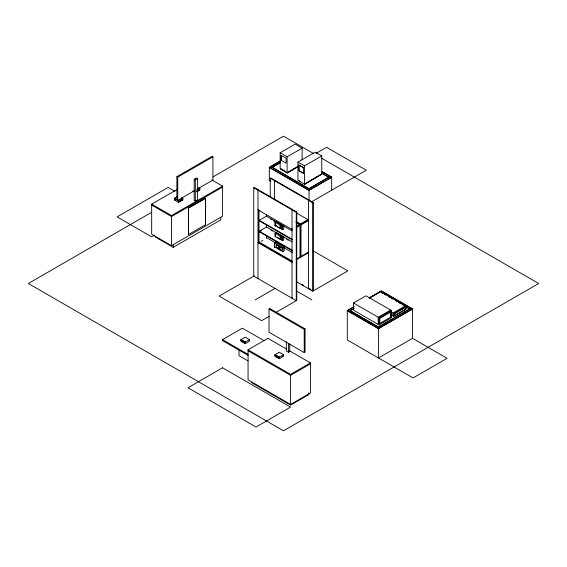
<?xml version="1.0" encoding="UTF-8"?>
<svg xmlns="http://www.w3.org/2000/svg" width="567" height="567" viewBox="0 0 567 567"><rect width="100%" height="100%" fill="white"/><g stroke="black" fill="none" stroke-linecap="round" stroke-linejoin="round"><path stroke-width="0.85" d="M176.883 199.853L176.883 176.649L212.079 156.329L212.93 156.818L212.93 180.023L196.862 189.3M176.883 176.649L177.733 177.138L212.93 156.818M194.197 179.236L196.465 177.925L197.6 178.584L197.6 199.86L195.332 201.172L194.197 200.512L194.197 179.236L195.332 179.895L197.6 178.584M211.86 179.945L222.547 186.111L222.547 216.225L171.517 245.688L151.672 234.235L151.672 204.113L176.805 189.605M181.454 197.557L182.857 198.372L182.857 199.924L178.605 202.384L174.388 199.945L174.388 198.393L177.223 196.756M174.523 198.386L174.558 199.712L174.523 198.386L177.166 196.905M151.708 212.278L28.35 283.5L283.5 430.807L538.65 283.5L321.808 158.306M213.008 176.89L283.5 136.193L313.381 153.444M175.628 200.222L175.118 199.924L175.628 199.733M194.566 190.625L177.733 200.349L177.733 177.138M174.388 198.393L178.605 200.824L182.857 198.372M197.032 190.186L199.868 188.549L199.868 190.108L197.032 191.745M179.002 201.165L182.432 199.215L182.432 199.761L179.03 201.724L179.03 201.179M196.692 190.951L199.442 189.392L199.442 189.938L196.692 191.49M181.582 200.321L182.092 199.924M198.081 190.2L199.102 190.2M151.672 204.113L171.517 215.573L222.547 186.111M297.618 166.719L287.1 172.786L280.155 168.782L280.155 152.792L295.18 144.117L302.126 148.129L302.126 159.908M222.547 187.096L171.517 216.559L151.672 205.098M188.471 208.011L205.537 198.223L205.537 224.738L188.471 234.525L188.471 208.011L205.537 198.223M281.197 155.457L286.087 158.25L286.059 163.176L281.197 160.369L281.197 155.457L281.225 160.355M280.155 152.792L287.1 156.804L302.126 148.129M270.849 181.263L269.325 180.384L269.325 167.286L280.665 160.745M280.665 160.936L269.325 167.485L309.015 190.399L331.695 177.308L321.772 171.574M154.72 235.092L151.672 236.85L117.085 216.885L168.115 187.422L174.884 191.327M272.16 167.322L280.559 162.438M280.559 162.637L272.16 167.286M304.713 184.247L321.326 174.26L304.713 184.247L297.93 180.341L297.93 162.105L315.209 152.133L321.772 155.925L321.772 174.154L304.493 184.133L304.493 165.897L321.772 155.925M253.732 187.748L296.257 212.299L296.257 300.687L253.732 276.136L253.732 187.748L254.243 187.45L296.768 212.001L296.768 300.39L275.959 312.41M270.232 196.784L270.232 178.222L270.743 177.925L313.267 202.476L313.267 290.864L311.751 289.992M316.067 153.395L326.592 147.321L366.282 170.235L311.283 201.987M297.909 166.386L287.263 172.928L280.594 168.683L285.038 171.248M287.263 172.928L297.909 166.776M258.495 189.91L257.985 190.2L257.985 278.588L258.495 278.298M274.995 180.384L274.485 180.675L274.485 199.464M303.508 167.733L298.944 165.061L303.508 167.733L303.508 173.318L298.915 170.667L298.915 165.075L298.944 170.646L303.536 173.304M155.075 236.85L173.219 247.325L220.847 219.833L220.847 217.211M309.015 188.598L328.86 177.11L309.78 188.322M269.325 167.286L309.015 190.207L331.695 177.11L331.695 190.207M292.288 239.94L259.289 220.889L259.289 220.301L266.49 216.14L291.991 230.861M292.515 209.549L292.005 209.847L292.005 298.228L292.515 297.937M309.015 200.023L308.505 200.321L308.505 288.702L309.015 288.412M292.288 250.848L259.289 231.797L259.289 231.208L266.49 227.055L291.991 241.776M275.03 222.236L276.413 221.704L275.03 222.236L275.03 225.893L276.413 225.361M259.289 231.797L261.451 230.549M275.484 222.498L276.639 221.832L283.748 225.935L283.748 229.139L282.593 229.798L275.484 225.694L275.484 222.498L282.593 226.602L283.748 225.935M296.257 212.299L296.768 212.001M270.232 178.222L312.757 202.773L313.267 202.476M275.03 225.893L276.186 225.227M277.66 226.318L277.717 226.743M280.098 225.801L281.792 226.743L281.764 228.678L280.098 227.721L280.126 225.786L281.792 226.743M280.098 227.721L281.764 228.678M280.304 227.849L280.304 228.31L277.66 226.779M275.03 233.15L276.413 232.619L275.03 233.15L275.257 236.942L275.257 233.278M261.252 241.287L262.748 240.422M275.484 233.413L276.639 232.746L283.748 236.85L283.748 240.047L282.593 240.713L275.484 236.609L275.484 233.413L282.593 237.516L283.748 236.85M296.498 226.304L299.489 224.575M300.51 223.986L307.994 219.663M277.66 237.233L277.66 237.693L277.717 237.204M292.005 229.486L292.515 229.188L292.005 228.898M296.257 227.034L308.505 219.961L296.406 212.979M280.098 236.715L281.792 237.658L281.764 239.593L280.098 238.636L280.126 236.701L281.792 237.658M296.257 227.622L300 225.46M301.02 224.872L308.505 220.549M280.098 238.636L281.764 239.593M274.35 242.704L275.732 242.173L274.35 242.704L274.577 247.325L274.577 242.832M274.804 242.967L275.959 242.3L284.145 247.028L284.145 251.061L282.99 251.727L274.804 246.999L274.804 242.967L282.99 247.694L284.145 247.028M276.356 244.639L278.454 245.844L276.356 244.639L276.327 247.07L278.454 248.261L278.454 245.844M277.277 248.247L280.353 249.962M279.815 249.048L279.815 246.631C278.128 248.934 283.543 252.769 281.905 247.843L279.815 246.631L281.905 247.843M254.243 275.838L219.145 296.102L261.671 320.653L269.19 316.315M296.257 259.176L300 257.014M301.02 256.426L308.505 252.109M296.257 259.764L308.505 252.698L307.994 252.4M255.15 299.865L275.073 288.369M269.02 309.036L269.871 308.547L305.067 328.867L305.067 352.072L304.217 352.568L269.02 332.241L269.02 309.036L304.217 329.363L305.067 328.867M248.062 355.353L222.547 340.625L222.547 339.64L242.392 328.187L264.158 340.746M296.406 281.721L312.757 291.162L347.855 270.898L312.92 250.727M241.01 339.605L245.227 337.167L249.48 339.626L249.48 341.178L245.263 343.616L241.01 341.157L241.01 339.605L245.263 342.057L249.48 339.626M245.093 343.382L241.145 341.143L241.145 339.839L245.093 342.078L245.093 343.382L245.093 342.078M241.145 341.143L241.181 339.817M289.17 350.604L310.433 362.88L310.433 393.002L290.587 404.455L248.062 379.904L248.062 349.789L267.907 338.329L286.895 349.293M353.553 302.991L365.97 295.825L391.485 310.553L391.485 317.754L379.068 324.926L353.553 310.199L353.553 302.991L379.068 317.726L391.485 310.553M412.493 338.329L412.493 308.866L378.472 328.513L378.472 357.975L412.493 338.329L447.079 358.301L413.059 377.941L347.288 339.966L347.288 310.503L354.091 306.577M369.209 297.845L381.308 290.864L412.493 308.866M354.091 306.775L347.288 310.702L378.472 328.704L412.493 309.065L381.308 291.062L369.209 298.044M369.755 297.994L380.712 291.665L406.227 306.4L406.227 309.249L393.81 316.414L390.72 314.628M353.999 308.271L348.705 311.524M381.215 292.558L382.725 291.877M350.123 310.702L378.472 327.074L350.123 310.702L353.999 308.469M275.03 354.666L279.248 352.227L283.5 354.68L283.5 356.239L279.283 358.67L275.03 356.218L275.03 354.666L279.283 357.118L283.5 354.68M279.113 358.443L275.165 356.204L275.165 354.899L279.113 357.139L279.113 358.443L279.113 357.139M275.165 356.204L275.201 354.878M286.335 341.575L286.335 350.938L288.603 352.242L289.737 351.59L289.737 343.928M279.758 357.954L278.737 357.954M282.735 356.239L282.224 356.629L282.735 356.338M279.758 358.053L278.737 358.053M390.635 310.064L378.217 317.237L378.217 324.437M379.784 318.356L390.741 312.063L390.741 317.109L379.812 323.417L379.812 318.378M405.377 305.904L392.959 313.076L392.959 315.925M390.72 311.779L393.81 313.565L406.227 306.4M394.526 313.551L405.455 307.236L405.483 309.249L394.526 315.543L394.526 313.551L405.483 307.257L405.483 309.249M248.062 349.789L290.587 374.34L310.433 362.88M310.433 363.865L290.587 375.326L248.062 350.767M378.472 327.074L409.657 308.866M321.772 171.383L331.695 177.11M321.879 173.084L330.277 178.123M321.879 173.275L329.512 177.684M297.93 162.105L304.493 165.897M299.107 180.625L300.51 181.433M308.909 188.698L270.743 166.471L310.433 189.584M296.484 221.662L301.02 224.284L301.02 257.014M295.974 221.959L300.51 224.575L300.51 257.312M296.222 222.689L300 224.872L300 257.602L299.489 257.312M292.515 229.777L257.985 209.847L258.495 209.549L259.006 209.847L259.006 242.577M270.239 218.897L271.742 219.762M273.237 220.627L274.74 221.491M259.289 220.301L292.288 239.352M382.838 293.423L381.308 292.7M384.369 294.273L385.907 295.187M388.204 296.484L389.735 297.399M391.265 298.256L392.803 299.17M395.1 300.467L396.631 301.382M398.162 302.232L400.465 303.593M401.996 304.444L403.527 305.365M405.058 306.215L409.657 308.902M405.823 306.853L409.657 309.065M198.464 187.741L199.868 188.549M270.991 230.237L272.493 231.109M286.739 239.331L288.242 240.195M198.081 190.108L198.592 190.498M277.66 237.693L280.304 239.217L280.304 238.764M192.801 190.937L194.212 191.745M259.289 231.208L292.288 250.26M265.98 237.375L275.052 242.612M284.124 247.85L292.437 252.655M390.713 317.088L390.713 312.048M258.495 241.698L292.515 261.337M181.582 199.733L182.092 200.023M175.118 200.023L175.628 200.321M205.537 224.738L205.481 198.188M301.878 284.287L303.395 285.166M308.71 288.234L310.227 289.113M347.288 310.503L378.472 328.513M296.527 291.02L311.85 299.865M188.471 234.525L188.528 208.046M275.76 356.239L276.271 356.629L275.76 356.338M222.547 339.64L248.062 354.375M247.999 360.881L238.99 355.679L238.99 349.541M251.465 382.527L290.587 405.114L308.732 394.639L308.732 392.888M411.075 308.25L377.055 327.889M393.81 313.565L393.81 316.414M379.068 317.726L379.068 324.926M312.757 202.773L312.757 291.162M309.015 190.207L309.015 200.718M304.217 329.363L304.217 352.568M298.405 180.214L298.405 180.611M290.587 374.34L290.587 404.455M288.603 343.73L288.603 352.242M287.1 156.804L287.1 172.786M282.99 247.694L282.99 251.727M282.593 226.602L282.593 229.798M282.593 237.516L282.593 240.713M280.296 249.537L280.296 249.997M279.283 357.118L279.283 358.67M275.257 222.363L275.257 226.027M266.49 214.369L266.49 216.14M266.49 224.986L266.49 227.643M266.49 235.603L266.49 238.26M258.495 209.351L258.495 242.938M245.263 342.057L245.263 343.616M195.332 179.895L195.332 201.172M178.605 200.824L178.605 202.384M173.219 244.71L173.219 247.325M171.517 215.573L171.517 245.688M258.495 242.286L257.985 242.577L292.005 262.223L292.515 261.926L258.495 242.286M245.227 342.702L244.717 343L245.738 343L245.227 342.702M222.547 367.792L187.96 387.764L256 427.043L290.587 407.078L222.547 367.792"/></g></svg>
